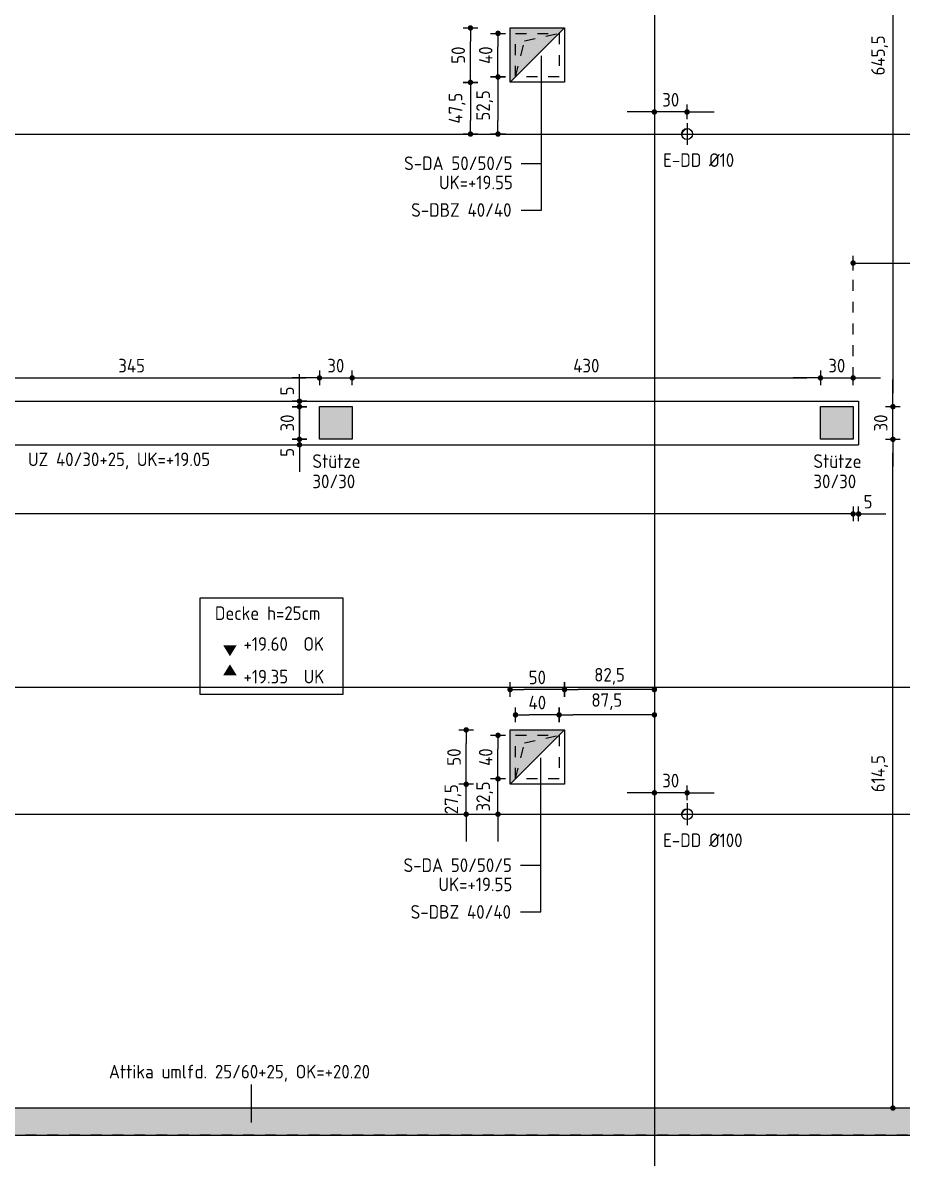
# Model space of a CAD drawing. Extents: x 22 to 185, y 12 to 71.
# Drawn here: x 42.8 to 50.87, y 42.56 to 52.99 of the extents above; entities that cross this region are included whole.
import ezdxf

# ---------------------------------------------------------------- set-up
doc = ezdxf.new("R2010")
doc.units = 0
doc.header["$LTSCALE"] = 0.5
doc.header["$MEASUREMENT"] = 0
doc.header["$PDSIZE"] = 0.15
for name, pattern in [('AUSGEZOGEN', [1000.01, 1000, 0.01]), ('DOT', [0.175, 0.05, -0.125]), ('HIDDEN2', [0.187, 0.125, -0.062]), ('PUNKT', [0.175, 0.05, -0.125])]:
    doc.linetypes.add(name, pattern=pattern)
doc.layers.get('0').update_dxf_attribs({"linetype": 'CONTINUOUS'})
doc.layers.get('Defpoints').update_dxf_attribs({"linetype": 'CONTINUOUS'})
for name, color, linetype in [('ACHSEN', 7, 'CONTINUOUS'), ('Attika DG', 7, 'CONTINUOUS'), ('BETON', 7, 'CONTINUOUS'), ('DD', 7, 'CONTINUOUS'), ('grau_dunkel', 7, 'CONTINUOUS'), ('grau_mittel', 7, 'CONTINUOUS'), ('HILFE', 7, 'CONTINUOUS'), ('koten', 7, 'CONTINUOUS'), ('MASSE', 7, 'CONTINUOUS'), ('OBJEKT', 7, 'CONTINUOUS'), ('SCHATTEN', 7, 'CONTINUOUS'), ('TEXT', 7, 'CONTINUOUS')]:
    doc.layers.add(name, color=color, linetype=linetype)
doc.layers.add('NOPLOT', color=7, linetype='CONTINUOUS', plot=False)
doc.styles.add('TXT', font='isocp.shx')
doc.dimstyles.new('DOT_I', dxfattribs={"dimscale": 0.5, "dimtxt": 0.25, "dimasz": 0.25, "dimexe": 0.1, "dimexo": 0.3, "dimgap": 0.1, "dimtad": 1, "dimdec": 3, "dimzin": 3, "dimtxsty": 'TXT', "dimblk": 'DOT', "dimblk1": 'DOT', "dimblk2": 'DOT', "dimsah": 1, "dimcen": 0.1, "dimse1": 1, "dimse2": 1, "dimazin": 0, "dimtfac": 1, "dimtdec": 4, "dimtix": 1, "dimtmove": 2, "dimatfit": 3, "dimldrblk": 'DOT', "dimfxl": 0, "dimtvp": 1, "dimtolj": 1, "dimtzin": 0, "dimarcsym": 0})

# ---------------------------------------------------------------- blocks, each defined once
blk = doc.blocks.new('DG')
at = {"color": 0, "linetype": 'ByBlock', "lineweight": -2}
for points in [[(22.075, 6.695), (22.375, 6.695), (22.375, 6.395), (22.075, 6.395)], [(26.675, 6.695), (26.975, 6.695), (26.975, 6.395), (26.675, 6.395)]]:
    blk.add_lwpolyline(points, close=True, dxfattribs=at)
blk.add_lwpolyline([(9.03, 0.25), (9.03, 0), (32.925, 0), (32.925, 0.25), (9.03, 0.25)], dxfattribs=at)
blk = doc.blocks.new('Aufkantung')
at = {"color": 0, "linetype": 'ByBlock', "lineweight": -2}
for points in [[(-0.1, 10.25), (-0.05, 10.25), (-0.05, 13.4), (35.175, 13.4), (35.175, 0), (-0.1, 0)], [(0.15, 13.15), (34.925, 13.15), (34.925, 0.25), (0.15, 0.25)]]:
    blk.add_lwpolyline(points, close=True, dxfattribs=at)
blk = doc.blocks.new('okrd_o')
at = {"layer": 'koten', "color": 7, "linetype": 'Continuous'}
blk.add_solid([(-0.125, 0.202), (0.125, 0.202), (0, 0)], dxfattribs=at)
at = {"layer": 'koten', "style": 'TXT'}
blk.add_attdef('OKRD', (0.25, 0.1), '', height=0.25, dxfattribs=at)
blk = doc.blocks.new('okrd_u')
at = {"layer": 'koten', "color": 7, "linetype": 'Continuous'}
blk.add_solid([(-0.125, -0.202), (0.125, -0.202), (0, 0)], dxfattribs=at)
at = {"layer": 'koten', "style": 'TXT'}
blk.add_attdef('OKRD', (0.25, -0.35), '', height=0.25, dxfattribs=at)
blk = doc.blocks.new('DOT')
at = {"layer": 'MASSE', "color": 7, "linetype": 'Continuous'}
for p, q in [((0, 0), (-1, 0)), ((0, 0.54), (0, -0.54))]:
    blk.add_line(p, q, dxfattribs=at)
at = {"layer": 'MASSE', "color": 7, "linetype": 'Continuous', "const_width": 0.2}
blk.add_lwpolyline([(-0.1, 0, 1), (0.1, 0, 1)], format="xyb", close=True, dxfattribs=at)
blk = doc.blocks.new('*D209')
at = {"layer": 'Defpoints', "color": 0, "linetype": 'AUSGEZOGEN', "transparency": 16777216}
for p in [(42.074, 49.727), (45.524, 49.727), (45.524, 49.727)]:
    blk.add_point(p, dxfattribs=at)
at = {"layer": 'MASSE', "color": 0, "linetype": 'AUSGEZOGEN', "lineweight": -2, "transparency": 16777216}
blk.add_line((42.199, 49.727), (45.399, 49.727), dxfattribs=at)
at = {"layer": 'MASSE', "color": 0, "linetype": 'AUSGEZOGEN', "lineweight": -2, "transparency": 16777216, "xscale": 0.125, "yscale": 0.125, "zscale": 0.125, "rotation": 180}
blk.add_blockref('DOT', (42.074, 49.727), dxfattribs=at)
at = {"layer": 'MASSE', "color": 0, "linetype": 'AUSGEZOGEN', "lineweight": -2, "transparency": 16777216, "xscale": 0.125, "yscale": 0.125, "zscale": 0.125}
blk.add_blockref('DOT', (45.524, 49.727), dxfattribs=at)
at = {"layer": 'MASSE', "color": 0, "linetype": 'AUSGEZOGEN', "transparency": 16777216, "insert": (43.799, 49.84), "char_height": 0.125, "attachment_point": 5, "style": 'TXT'}
blk.add_mtext('\\A1;345', dxfattribs=at)
blk = doc.blocks.new('*D210')
at = {"layer": 'Defpoints', "color": 0, "linetype": 'AUSGEZOGEN', "transparency": 16777216}
for p in [(45.524, 49.727), (45.824, 49.727), (45.824, 49.727)]:
    blk.add_point(p, dxfattribs=at)
at = {"layer": 'MASSE', "color": 0, "linetype": 'AUSGEZOGEN', "lineweight": -2, "transparency": 16777216}
for p, q in [((45.399, 49.727), (45.274, 49.727)), ((45.524, 49.727), (45.824, 49.727)), ((45.949, 49.727), (46.074, 49.727))]:
    blk.add_line(p, q, dxfattribs=at)
at = {"layer": 'MASSE', "color": 0, "linetype": 'AUSGEZOGEN', "lineweight": -2, "transparency": 16777216, "xscale": 0.125, "yscale": 0.125, "zscale": 0.125}
blk.add_blockref('DOT', (45.524, 49.727), dxfattribs=at)
at = {"layer": 'MASSE', "color": 0, "linetype": 'AUSGEZOGEN', "lineweight": -2, "transparency": 16777216, "xscale": 0.125, "yscale": 0.125, "zscale": 0.125, "rotation": 180}
blk.add_blockref('DOT', (45.824, 49.727), dxfattribs=at)
at = {"layer": 'MASSE', "color": 0, "linetype": 'AUSGEZOGEN', "transparency": 16777216, "insert": (45.674, 49.84), "char_height": 0.125, "attachment_point": 5, "style": 'TXT'}
blk.add_mtext('\\A1;30', dxfattribs=at)
blk = doc.blocks.new('*D211')
at = {"layer": 'Defpoints', "color": 0, "linetype": 'AUSGEZOGEN', "transparency": 16777216}
for p in [(45.824, 49.727), (50.124, 49.727), (50.124, 49.727)]:
    blk.add_point(p, dxfattribs=at)
at = {"layer": 'MASSE', "color": 0, "linetype": 'AUSGEZOGEN', "lineweight": -2, "transparency": 16777216}
blk.add_line((45.949, 49.727), (49.999, 49.727), dxfattribs=at)
at = {"layer": 'MASSE', "color": 0, "linetype": 'AUSGEZOGEN', "lineweight": -2, "transparency": 16777216, "xscale": 0.125, "yscale": 0.125, "zscale": 0.125, "rotation": 180}
blk.add_blockref('DOT', (45.824, 49.727), dxfattribs=at)
at = {"layer": 'MASSE', "color": 0, "linetype": 'AUSGEZOGEN', "lineweight": -2, "transparency": 16777216, "xscale": 0.125, "yscale": 0.125, "zscale": 0.125}
blk.add_blockref('DOT', (50.124, 49.727), dxfattribs=at)
at = {"layer": 'MASSE', "color": 0, "linetype": 'AUSGEZOGEN', "transparency": 16777216, "insert": (47.974, 49.84), "char_height": 0.125, "attachment_point": 5, "style": 'TXT'}
blk.add_mtext('\\A1;430', dxfattribs=at)
blk = doc.blocks.new('*D212')
at = {"layer": 'Defpoints', "color": 0, "linetype": 'AUSGEZOGEN', "transparency": 16777216}
for p in [(50.124, 49.727), (50.424, 49.727), (50.424, 49.727)]:
    blk.add_point(p, dxfattribs=at)
at = {"layer": 'MASSE', "color": 0, "linetype": 'AUSGEZOGEN', "lineweight": -2, "transparency": 16777216}
for p, q in [((49.999, 49.727), (49.874, 49.727)), ((50.124, 49.727), (50.424, 49.727)), ((50.549, 49.727), (50.674, 49.727))]:
    blk.add_line(p, q, dxfattribs=at)
at = {"layer": 'MASSE', "color": 0, "linetype": 'AUSGEZOGEN', "lineweight": -2, "transparency": 16777216, "xscale": 0.125, "yscale": 0.125, "zscale": 0.125}
blk.add_blockref('DOT', (50.124, 49.727), dxfattribs=at)
at = {"layer": 'MASSE', "color": 0, "linetype": 'AUSGEZOGEN', "lineweight": -2, "transparency": 16777216, "xscale": 0.125, "yscale": 0.125, "zscale": 0.125, "rotation": 180}
blk.add_blockref('DOT', (50.424, 49.727), dxfattribs=at)
at = {"layer": 'MASSE', "color": 0, "linetype": 'AUSGEZOGEN', "transparency": 16777216, "insert": (50.274, 49.84), "char_height": 0.125, "attachment_point": 5, "style": 'TXT'}
blk.add_mtext('\\A1;30', dxfattribs=at)
blk = doc.blocks.new('*D213')
at = {"layer": 'Defpoints', "color": 0, "linetype": 'AUSGEZOGEN', "transparency": 16777216}
for p in [(50.424, 50.783), (58.474, 50.783), (58.474, 50.783)]:
    blk.add_point(p, dxfattribs=at)
at = {"layer": 'MASSE', "color": 0, "linetype": 'AUSGEZOGEN', "lineweight": -2, "transparency": 16777216}
blk.add_line((50.549, 50.783), (58.349, 50.783), dxfattribs=at)
at = {"layer": 'MASSE', "color": 0, "linetype": 'AUSGEZOGEN', "lineweight": -2, "transparency": 16777216, "xscale": 0.125, "yscale": 0.125, "zscale": 0.125, "rotation": 180}
blk.add_blockref('DOT', (50.424, 50.783), dxfattribs=at)
at = {"layer": 'MASSE', "color": 0, "linetype": 'AUSGEZOGEN', "lineweight": -2, "transparency": 16777216, "xscale": 0.125, "yscale": 0.125, "zscale": 0.125}
blk.add_blockref('DOT', (58.474, 50.783), dxfattribs=at)
at = {"layer": 'MASSE', "color": 0, "linetype": 'AUSGEZOGEN', "transparency": 16777216, "insert": (54.048, 50.895), "char_height": 0.125, "attachment_point": 5, "style": 'TXT'}
blk.add_mtext('\\A1;805', dxfattribs=at)
blk = doc.blocks.new('*D218')
at = {"layer": 'Defpoints', "color": 0, "linetype": 'AUSGEZOGEN', "transparency": 16777216}
for p in [(45.34, 49.463), (45.34, 49.463), (45.34, 49.163)]:
    blk.add_point(p, dxfattribs=at)
at = {"layer": 'MASSE', "color": 0, "linetype": 'AUSGEZOGEN', "lineweight": -2, "transparency": 16777216}
for p, q in [((45.34, 49.588), (45.34, 49.713)), ((45.34, 49.163), (45.34, 49.463)), ((45.34, 49.038), (45.34, 48.913))]:
    blk.add_line(p, q, dxfattribs=at)
at = {"layer": 'MASSE', "color": 0, "linetype": 'AUSGEZOGEN', "lineweight": -2, "transparency": 16777216, "xscale": 0.125, "yscale": 0.125, "zscale": 0.125}
for p, rotation in [((45.34, 49.463), 270), ((45.34, 49.163), 90)]:
    blk.add_blockref('DOT', p, dxfattribs=dict(at, rotation=rotation))
at = {"layer": 'MASSE', "color": 0, "linetype": 'AUSGEZOGEN', "transparency": 16777216, "insert": (45.228, 49.313), "char_height": 0.125, "attachment_point": 5, "rotation": 90, "style": 'TXT'}
blk.add_mtext('\\A1;30', dxfattribs=at)
blk = doc.blocks.new('*D219')
at = {"layer": 'Defpoints', "color": 0, "linetype": 'AUSGEZOGEN', "transparency": 16777216}
for p in [(50.789, 49.463), (50.789, 49.463), (50.789, 49.163)]:
    blk.add_point(p, dxfattribs=at)
at = {"layer": 'MASSE', "color": 0, "linetype": 'AUSGEZOGEN', "lineweight": -2, "transparency": 16777216}
for p, q in [((50.789, 49.588), (50.789, 49.713)), ((50.789, 49.163), (50.789, 49.463)), ((50.789, 49.038), (50.789, 48.913))]:
    blk.add_line(p, q, dxfattribs=at)
at = {"layer": 'MASSE', "color": 0, "linetype": 'AUSGEZOGEN', "lineweight": -2, "transparency": 16777216, "xscale": 0.125, "yscale": 0.125, "zscale": 0.125}
for p, rotation in [((50.789, 49.463), 270), ((50.789, 49.163), 90)]:
    blk.add_blockref('DOT', p, dxfattribs=dict(at, rotation=rotation))
at = {"layer": 'MASSE', "color": 0, "linetype": 'AUSGEZOGEN', "transparency": 16777216, "insert": (50.677, 49.313), "char_height": 0.125, "attachment_point": 5, "rotation": 90, "style": 'TXT'}
blk.add_mtext('\\A1;30', dxfattribs=at)
blk = doc.blocks.new('*D220')
at = {"layer": 'Defpoints', "color": 0, "linetype": 'AUSGEZOGEN', "transparency": 16777216}
for p in [(50.789, 55.918), (50.789, 49.463), (50.789, 49.463)]:
    blk.add_point(p, dxfattribs=at)
at = {"layer": 'MASSE', "color": 0, "linetype": 'AUSGEZOGEN', "lineweight": -2, "transparency": 16777216}
blk.add_line((50.789, 55.793), (50.789, 49.588), dxfattribs=at)
at = {"layer": 'MASSE', "color": 0, "linetype": 'AUSGEZOGEN', "lineweight": -2, "transparency": 16777216, "xscale": 0.125, "yscale": 0.125, "zscale": 0.125}
for p, rotation in [((50.789, 55.918), 90), ((50.789, 49.463), 270)]:
    blk.add_blockref('DOT', p, dxfattribs=dict(at, rotation=rotation))
at = {"layer": 'MASSE', "color": 0, "linetype": 'AUSGEZOGEN', "transparency": 16777216, "insert": (50.667, 52.691), "char_height": 0.125, "attachment_point": 5, "rotation": 90, "style": 'TXT'}
blk.add_mtext('\\A1;645,5', dxfattribs=at)
blk = doc.blocks.new('*D221')
at = {"layer": 'Defpoints', "color": 0, "linetype": 'AUSGEZOGEN', "transparency": 16777216}
for p in [(50.789, 49.163), (50.789, 49.163), (50.789, 43.018)]:
    blk.add_point(p, dxfattribs=at)
at = {"layer": 'MASSE', "color": 0, "linetype": 'AUSGEZOGEN', "lineweight": -2, "transparency": 16777216}
blk.add_line((50.789, 43.143), (50.789, 49.038), dxfattribs=at)
at = {"layer": 'MASSE', "color": 0, "linetype": 'AUSGEZOGEN', "lineweight": -2, "transparency": 16777216, "xscale": 0.125, "yscale": 0.125, "zscale": 0.125}
for p, rotation in [((50.789, 49.163), 90), ((50.789, 43.018), 270)]:
    blk.add_blockref('DOT', p, dxfattribs=dict(at, rotation=rotation))
at = {"layer": 'MASSE', "color": 0, "linetype": 'AUSGEZOGEN', "transparency": 16777216, "insert": (50.667, 46.091), "char_height": 0.125, "attachment_point": 5, "rotation": 90, "style": 'TXT'}
blk.add_mtext('\\A1;614,5', dxfattribs=at)
blk = doc.blocks.new('*D251')
at = {"layer": 'Defpoints', "color": 0, "linetype": 'AUSGEZOGEN', "transparency": 16777216}
for p in [(45.34, 49.513), (45.34, 49.463), (45.34, 49.463)]:
    blk.add_point(p, dxfattribs=at)
at = {"layer": 'MASSE', "color": 0, "linetype": 'AUSGEZOGEN', "lineweight": -2, "transparency": 16777216}
for p, q in [((45.34, 49.638), (45.34, 49.763)), ((45.34, 49.513), (45.34, 49.463)), ((45.34, 49.338), (45.34, 49.213))]:
    blk.add_line(p, q, dxfattribs=at)
at = {"layer": 'MASSE', "color": 0, "linetype": 'AUSGEZOGEN', "lineweight": -2, "transparency": 16777216, "xscale": 0.125, "yscale": 0.125, "zscale": 0.125}
for p, rotation in [((45.34, 49.513), 270), ((45.34, 49.463), 90)]:
    blk.add_blockref('DOT', p, dxfattribs=dict(at, rotation=rotation))
at = {"layer": 'MASSE', "color": 0, "linetype": 'AUSGEZOGEN', "transparency": 16777216, "insert": (45.228, 49.607), "char_height": 0.125, "attachment_point": 5, "rotation": 90, "style": 'TXT'}
blk.add_mtext('\\A1;5', dxfattribs=at)
blk = doc.blocks.new('*D252')
at = {"layer": 'Defpoints', "color": 0, "linetype": 'AUSGEZOGEN', "transparency": 16777216}
for p in [(45.34, 49.163), (45.34, 49.163), (45.34, 49.113)]:
    blk.add_point(p, dxfattribs=at)
at = {"layer": 'MASSE', "color": 0, "linetype": 'AUSGEZOGEN', "lineweight": -2, "transparency": 16777216}
for p, q in [((45.34, 49.288), (45.34, 49.413)), ((45.34, 49.113), (45.34, 49.163)), ((45.34, 48.988), (45.34, 48.863))]:
    blk.add_line(p, q, dxfattribs=at)
at = {"layer": 'MASSE', "color": 0, "linetype": 'AUSGEZOGEN', "lineweight": -2, "transparency": 16777216, "xscale": 0.125, "yscale": 0.125, "zscale": 0.125}
for p, rotation in [((45.34, 49.163), 270), ((45.34, 49.113), 90)]:
    blk.add_blockref('DOT', p, dxfattribs=dict(at, rotation=rotation))
at = {"layer": 'MASSE', "color": 0, "linetype": 'AUSGEZOGEN', "transparency": 16777216, "insert": (45.228, 49.043), "char_height": 0.125, "attachment_point": 5, "rotation": 90, "style": 'TXT'}
blk.add_mtext('\\A1;5', dxfattribs=at)
blk = doc.blocks.new('*D178')
at = {"layer": 'Defpoints', "color": 0, "linetype": 'AUSGEZOGEN', "transparency": 16777216}
for p in [(48.599, 52.171), (48.599, 52.171), (48.899, 52.171)]:
    blk.add_point(p, dxfattribs=at)
at = {"layer": 'MASSE', "color": 0, "linetype": 'AUSGEZOGEN', "lineweight": -2, "transparency": 16777216}
for p, q in [((48.474, 52.171), (48.349, 52.171)), ((48.899, 52.171), (48.599, 52.171)), ((49.024, 52.171), (49.149, 52.171))]:
    blk.add_line(p, q, dxfattribs=at)
at = {"layer": 'MASSE', "color": 0, "linetype": 'AUSGEZOGEN', "lineweight": -2, "transparency": 16777216, "xscale": 0.125, "yscale": 0.125, "zscale": 0.125}
blk.add_blockref('DOT', (48.599, 52.171), dxfattribs=at)
at = {"layer": 'MASSE', "color": 0, "linetype": 'AUSGEZOGEN', "lineweight": -2, "transparency": 16777216, "xscale": 0.125, "yscale": 0.125, "zscale": 0.125, "rotation": 180}
blk.add_blockref('DOT', (48.899, 52.171), dxfattribs=at)
at = {"layer": 'MASSE', "color": 0, "linetype": 'AUSGEZOGEN', "transparency": 16777216, "insert": (48.749, 52.283), "char_height": 0.125, "attachment_point": 5, "style": 'TXT'}
blk.add_mtext('\\A1;30', dxfattribs=at)
blk = doc.blocks.new('*D186')
at = {"layer": 'Defpoints', "color": 0, "linetype": 'AUSGEZOGEN', "transparency": 16777216}
for p in [(48.599, 45.915), (48.599, 45.915), (48.899, 45.915)]:
    blk.add_point(p, dxfattribs=at)
at = {"layer": 'MASSE', "color": 0, "linetype": 'AUSGEZOGEN', "lineweight": -2, "transparency": 16777216}
for p, q in [((48.474, 45.915), (48.349, 45.915)), ((48.899, 45.915), (48.599, 45.915)), ((49.024, 45.915), (49.149, 45.915))]:
    blk.add_line(p, q, dxfattribs=at)
at = {"layer": 'MASSE', "color": 0, "linetype": 'AUSGEZOGEN', "lineweight": -2, "transparency": 16777216, "xscale": 0.125, "yscale": 0.125, "zscale": 0.125}
blk.add_blockref('DOT', (48.599, 45.915), dxfattribs=at)
at = {"layer": 'MASSE', "color": 0, "linetype": 'AUSGEZOGEN', "lineweight": -2, "transparency": 16777216, "xscale": 0.125, "yscale": 0.125, "zscale": 0.125, "rotation": 180}
blk.add_blockref('DOT', (48.899, 45.915), dxfattribs=at)
at = {"layer": 'MASSE', "color": 0, "linetype": 'AUSGEZOGEN', "transparency": 16777216, "insert": (48.749, 46.027), "char_height": 0.125, "attachment_point": 5, "style": 'TXT'}
blk.add_mtext('\\A1;30', dxfattribs=at)
blk = doc.blocks.new('*D72')
at = {"layer": 'Defpoints', "color": 0, "linetype": 'AUSGEZOGEN', "transparency": 16777216}
for p in [(46.91, 52.943), (46.91, 52.943), (46.91, 52.443)]:
    blk.add_point(p, dxfattribs=at)
at = {"layer": 'MASSE', "color": 0, "linetype": 'AUSGEZOGEN', "lineweight": -2, "transparency": 16777216}
blk.add_line((46.91, 52.568), (46.91, 52.818), dxfattribs=at)
at = {"layer": 'MASSE', "color": 0, "linetype": 'AUSGEZOGEN', "lineweight": -2, "transparency": 16777216, "xscale": 0.125, "yscale": 0.125, "zscale": 0.125}
for p, rotation in [((46.91, 52.943), 90), ((46.91, 52.443), 270)]:
    blk.add_blockref('DOT', p, dxfattribs=dict(at, rotation=rotation))
at = {"layer": 'MASSE', "color": 0, "linetype": 'AUSGEZOGEN', "transparency": 16777216, "insert": (46.798, 52.693), "char_height": 0.125, "attachment_point": 5, "rotation": 90, "style": 'TXT'}
blk.add_mtext('\\A1;50', dxfattribs=at)
blk = doc.blocks.new('*D73')
at = {"layer": 'Defpoints', "color": 0, "linetype": 'AUSGEZOGEN', "transparency": 16777216}
for p in [(46.91, 52.443), (46.91, 51.968), (46.91, 51.968)]:
    blk.add_point(p, dxfattribs=at)
at = {"layer": 'MASSE', "color": 0, "linetype": 'AUSGEZOGEN', "lineweight": -2, "transparency": 16777216}
blk.add_line((46.91, 52.318), (46.91, 52.093), dxfattribs=at)
at = {"layer": 'MASSE', "color": 0, "linetype": 'AUSGEZOGEN', "lineweight": -2, "transparency": 16777216, "xscale": 0.125, "yscale": 0.125, "zscale": 0.125}
for p, rotation in [((46.91, 52.443), 90), ((46.91, 51.968), 270)]:
    blk.add_blockref('DOT', p, dxfattribs=dict(at, rotation=rotation))
at = {"layer": 'MASSE', "color": 0, "linetype": 'AUSGEZOGEN', "transparency": 16777216, "insert": (46.788, 52.206), "char_height": 0.125, "attachment_point": 5, "rotation": 90, "style": 'TXT'}
blk.add_mtext('\\A1;47,5', dxfattribs=at)
blk = doc.blocks.new('*D74')
at = {"layer": 'Defpoints', "color": 0, "linetype": 'AUSGEZOGEN', "transparency": 16777216}
for p in [(47.163, 52.493), (47.163, 51.968), (47.163, 51.968)]:
    blk.add_point(p, dxfattribs=at)
at = {"layer": 'MASSE', "color": 0, "linetype": 'AUSGEZOGEN', "lineweight": -2, "transparency": 16777216}
blk.add_line((47.163, 52.368), (47.163, 52.093), dxfattribs=at)
at = {"layer": 'MASSE', "color": 0, "linetype": 'AUSGEZOGEN', "lineweight": -2, "transparency": 16777216, "xscale": 0.125, "yscale": 0.125, "zscale": 0.125}
for p, rotation in [((47.163, 52.493), 90), ((47.163, 51.968), 270)]:
    blk.add_blockref('DOT', p, dxfattribs=dict(at, rotation=rotation))
at = {"layer": 'MASSE', "color": 0, "linetype": 'AUSGEZOGEN', "transparency": 16777216, "insert": (47.041, 52.231), "char_height": 0.125, "attachment_point": 5, "rotation": 90, "style": 'TXT'}
blk.add_mtext('\\A1;52,5', dxfattribs=at)
blk = doc.blocks.new('*D75')
at = {"layer": 'Defpoints', "color": 0, "linetype": 'AUSGEZOGEN', "transparency": 16777216}
for p in [(47.163, 52.893), (47.163, 52.893), (47.163, 52.493)]:
    blk.add_point(p, dxfattribs=at)
at = {"layer": 'MASSE', "color": 0, "linetype": 'AUSGEZOGEN', "lineweight": -2, "transparency": 16777216}
blk.add_line((47.163, 52.618), (47.163, 52.768), dxfattribs=at)
at = {"layer": 'MASSE', "color": 0, "linetype": 'AUSGEZOGEN', "lineweight": -2, "transparency": 16777216, "xscale": 0.125, "yscale": 0.125, "zscale": 0.125}
for p, rotation in [((47.163, 52.893), 90), ((47.163, 52.493), 270)]:
    blk.add_blockref('DOT', p, dxfattribs=dict(at, rotation=rotation))
at = {"layer": 'MASSE', "color": 0, "linetype": 'AUSGEZOGEN', "transparency": 16777216, "insert": (47.05, 52.693), "char_height": 0.125, "attachment_point": 5, "rotation": 90, "style": 'TXT'}
blk.add_mtext('\\A1;40', dxfattribs=at)
blk = doc.blocks.new('*D84')
at = {"layer": 'Defpoints', "color": 0, "linetype": 'AUSGEZOGEN', "transparency": 16777216}
for p in [(47.324, 46.631), (47.324, 46.631), (47.724, 46.631)]:
    blk.add_point(p, dxfattribs=at)
at = {"layer": 'MASSE', "color": 0, "linetype": 'AUSGEZOGEN', "lineweight": -2, "transparency": 16777216}
blk.add_line((47.599, 46.631), (47.449, 46.631), dxfattribs=at)
at = {"layer": 'MASSE', "color": 0, "linetype": 'AUSGEZOGEN', "lineweight": -2, "transparency": 16777216, "xscale": 0.125, "yscale": 0.125, "zscale": 0.125, "rotation": 180}
blk.add_blockref('DOT', (47.324, 46.631), dxfattribs=at)
at = {"layer": 'MASSE', "color": 0, "linetype": 'AUSGEZOGEN', "lineweight": -2, "transparency": 16777216, "xscale": 0.125, "yscale": 0.125, "zscale": 0.125}
blk.add_blockref('DOT', (47.724, 46.631), dxfattribs=at)
at = {"layer": 'MASSE', "color": 0, "linetype": 'AUSGEZOGEN', "transparency": 16777216, "insert": (47.524, 46.744), "char_height": 0.125, "attachment_point": 5, "style": 'TXT'}
blk.add_mtext('\\A1;40', dxfattribs=at)
blk = doc.blocks.new('*D85')
at = {"layer": 'Defpoints', "color": 0, "linetype": 'AUSGEZOGEN', "transparency": 16777216}
for p in [(47.274, 46.863), (47.274, 46.863), (47.774, 46.863)]:
    blk.add_point(p, dxfattribs=at)
at = {"layer": 'MASSE', "color": 0, "linetype": 'AUSGEZOGEN', "lineweight": -2, "transparency": 16777216}
blk.add_line((47.649, 46.863), (47.399, 46.863), dxfattribs=at)
at = {"layer": 'MASSE', "color": 0, "linetype": 'AUSGEZOGEN', "lineweight": -2, "transparency": 16777216, "xscale": 0.125, "yscale": 0.125, "zscale": 0.125, "rotation": 180}
blk.add_blockref('DOT', (47.274, 46.863), dxfattribs=at)
at = {"layer": 'MASSE', "color": 0, "linetype": 'AUSGEZOGEN', "lineweight": -2, "transparency": 16777216, "xscale": 0.125, "yscale": 0.125, "zscale": 0.125}
blk.add_blockref('DOT', (47.774, 46.863), dxfattribs=at)
at = {"layer": 'MASSE', "color": 0, "linetype": 'AUSGEZOGEN', "transparency": 16777216, "insert": (47.524, 46.975), "char_height": 0.125, "attachment_point": 5, "style": 'TXT'}
blk.add_mtext('\\A1;50', dxfattribs=at)
blk = doc.blocks.new('*D86')
at = {"layer": 'Defpoints', "color": 0, "linetype": 'AUSGEZOGEN', "transparency": 16777216}
for p in [(46.871, 46.493), (46.871, 46.493), (46.871, 45.993)]:
    blk.add_point(p, dxfattribs=at)
at = {"layer": 'MASSE', "color": 0, "linetype": 'AUSGEZOGEN', "lineweight": -2, "transparency": 16777216}
blk.add_line((46.871, 46.118), (46.871, 46.368), dxfattribs=at)
at = {"layer": 'MASSE', "color": 0, "linetype": 'AUSGEZOGEN', "lineweight": -2, "transparency": 16777216, "xscale": 0.125, "yscale": 0.125, "zscale": 0.125}
for p, rotation in [((46.871, 46.493), 90), ((46.871, 45.993), 270)]:
    blk.add_blockref('DOT', p, dxfattribs=dict(at, rotation=rotation))
at = {"layer": 'MASSE', "color": 0, "linetype": 'AUSGEZOGEN', "transparency": 16777216, "insert": (46.759, 46.243), "char_height": 0.125, "attachment_point": 5, "rotation": 90, "style": 'TXT'}
blk.add_mtext('\\A1;50', dxfattribs=at)
blk = doc.blocks.new('*D87')
at = {"layer": 'Defpoints', "color": 0, "linetype": 'AUSGEZOGEN', "transparency": 16777216}
for p in [(47.163, 46.443), (47.163, 46.443), (47.163, 46.043)]:
    blk.add_point(p, dxfattribs=at)
at = {"layer": 'MASSE', "color": 0, "linetype": 'AUSGEZOGEN', "lineweight": -2, "transparency": 16777216}
blk.add_line((47.163, 46.168), (47.163, 46.318), dxfattribs=at)
at = {"layer": 'MASSE', "color": 0, "linetype": 'AUSGEZOGEN', "lineweight": -2, "transparency": 16777216, "xscale": 0.125, "yscale": 0.125, "zscale": 0.125}
for p, rotation in [((47.163, 46.443), 90), ((47.163, 46.043), 270)]:
    blk.add_blockref('DOT', p, dxfattribs=dict(at, rotation=rotation))
at = {"layer": 'MASSE', "color": 0, "linetype": 'AUSGEZOGEN', "transparency": 16777216, "insert": (47.05, 46.243), "char_height": 0.125, "attachment_point": 5, "rotation": 90, "style": 'TXT'}
blk.add_mtext('\\A1;40', dxfattribs=at)
blk = doc.blocks.new('*D88')
at = {"layer": 'Defpoints', "color": 0, "linetype": 'AUSGEZOGEN', "transparency": 16777216}
for p in [(47.163, 46.043), (47.163, 46.043), (47.163, 45.718)]:
    blk.add_point(p, dxfattribs=at)
at = {"layer": 'MASSE', "color": 0, "linetype": 'AUSGEZOGEN', "lineweight": -2, "transparency": 16777216}
for p, q in [((47.163, 46.168), (47.163, 46.293)), ((47.163, 45.718), (47.163, 46.043)), ((47.163, 45.593), (47.163, 45.468))]:
    blk.add_line(p, q, dxfattribs=at)
at = {"layer": 'MASSE', "color": 0, "linetype": 'AUSGEZOGEN', "lineweight": -2, "transparency": 16777216, "xscale": 0.125, "yscale": 0.125, "zscale": 0.125}
for p, rotation in [((47.163, 46.043), 270), ((47.163, 45.718), 90)]:
    blk.add_blockref('DOT', p, dxfattribs=dict(at, rotation=rotation))
at = {"layer": 'MASSE', "color": 0, "linetype": 'AUSGEZOGEN', "transparency": 16777216, "insert": (47.041, 45.881), "char_height": 0.125, "attachment_point": 5, "rotation": 90, "style": 'TXT'}
blk.add_mtext('\\A1;32,5', dxfattribs=at)
blk = doc.blocks.new('*D89')
at = {"layer": 'Defpoints', "color": 0, "linetype": 'AUSGEZOGEN', "transparency": 16777216}
for p in [(46.871, 45.993), (46.871, 45.993), (46.871, 45.718)]:
    blk.add_point(p, dxfattribs=at)
at = {"layer": 'MASSE', "color": 0, "linetype": 'AUSGEZOGEN', "lineweight": -2, "transparency": 16777216}
for p, q in [((46.871, 46.118), (46.871, 46.243)), ((46.871, 45.718), (46.871, 45.993)), ((46.871, 45.593), (46.871, 45.468))]:
    blk.add_line(p, q, dxfattribs=at)
at = {"layer": 'MASSE', "color": 0, "linetype": 'AUSGEZOGEN', "lineweight": -2, "transparency": 16777216, "xscale": 0.125, "yscale": 0.125, "zscale": 0.125}
for p, rotation in [((46.871, 45.993), 270), ((46.871, 45.718), 90)]:
    blk.add_blockref('DOT', p, dxfattribs=dict(at, rotation=rotation))
at = {"layer": 'MASSE', "color": 0, "linetype": 'AUSGEZOGEN', "transparency": 16777216, "insert": (46.749, 45.856), "char_height": 0.125, "attachment_point": 5, "rotation": 90, "style": 'TXT'}
blk.add_mtext('\\A1;27,5', dxfattribs=at)
blk = doc.blocks.new('*D66')
at = {"layer": 'Defpoints', "color": 0, "linetype": 'AUSGEZOGEN', "transparency": 16777216}
for p in [(33.534, 48.477), (50.424, 48.477), (50.424, 48.477)]:
    blk.add_point(p, dxfattribs=at)
at = {"layer": 'MASSE', "color": 0, "linetype": 'AUSGEZOGEN', "lineweight": -2, "transparency": 16777216}
for p, q in [((33.659, 48.477), (41.781, 48.477)), ((50.299, 48.477), (42.178, 48.477))]:
    blk.add_line(p, q, dxfattribs=at)
at = {"layer": 'MASSE', "color": 0, "linetype": 'AUSGEZOGEN', "lineweight": -2, "transparency": 16777216, "xscale": 0.125, "yscale": 0.125, "zscale": 0.125, "rotation": 180}
blk.add_blockref('DOT', (33.534, 48.477), dxfattribs=at)
at = {"layer": 'MASSE', "color": 0, "linetype": 'AUSGEZOGEN', "lineweight": -2, "transparency": 16777216, "xscale": 0.125, "yscale": 0.125, "zscale": 0.125}
blk.add_blockref('DOT', (50.424, 48.477), dxfattribs=at)
at = {"layer": 'MASSE', "color": 0, "linetype": 'AUSGEZOGEN', "transparency": 16777216, "insert": (41.979, 48.477), "char_height": 0.125, "attachment_point": 5, "style": 'TXT'}
blk.add_mtext('\\A1;1689', dxfattribs=at)
blk = doc.blocks.new('*D67')
at = {"layer": 'Defpoints', "color": 0, "linetype": 'AUSGEZOGEN', "transparency": 16777216}
for p in [(50.424, 48.477), (50.474, 48.477), (50.474, 48.477)]:
    blk.add_point(p, dxfattribs=at)
at = {"layer": 'MASSE', "color": 0, "linetype": 'AUSGEZOGEN', "lineweight": -2, "transparency": 16777216}
for p, q in [((50.299, 48.477), (50.174, 48.477)), ((50.424, 48.477), (50.474, 48.477)), ((50.599, 48.477), (50.724, 48.477))]:
    blk.add_line(p, q, dxfattribs=at)
at = {"layer": 'MASSE', "color": 0, "linetype": 'AUSGEZOGEN', "lineweight": -2, "transparency": 16777216, "xscale": 0.125, "yscale": 0.125, "zscale": 0.125}
blk.add_blockref('DOT', (50.424, 48.477), dxfattribs=at)
at = {"layer": 'MASSE', "color": 0, "linetype": 'AUSGEZOGEN', "lineweight": -2, "transparency": 16777216, "xscale": 0.125, "yscale": 0.125, "zscale": 0.125, "rotation": 180}
blk.add_blockref('DOT', (50.474, 48.477), dxfattribs=at)
at = {"layer": 'MASSE', "color": 0, "linetype": 'AUSGEZOGEN', "transparency": 16777216, "insert": (50.561, 48.59), "char_height": 0.125, "attachment_point": 5, "style": 'TXT'}
blk.add_mtext('\\A1;5', dxfattribs=at)
blk = doc.blocks.new('*D59')
at = {"layer": 'Defpoints', "color": 0, "linetype": 'AUSGEZOGEN', "transparency": 16777216}
for p in [(47.774, 46.863), (47.774, 46.863), (48.599, 46.863)]:
    blk.add_point(p, dxfattribs=at)
at = {"layer": 'MASSE', "color": 0, "linetype": 'AUSGEZOGEN', "lineweight": -2, "transparency": 16777216}
blk.add_line((48.474, 46.863), (47.899, 46.863), dxfattribs=at)
at = {"layer": 'MASSE', "color": 0, "linetype": 'AUSGEZOGEN', "lineweight": -2, "transparency": 16777216, "xscale": 0.125, "yscale": 0.125, "zscale": 0.125, "rotation": 180}
blk.add_blockref('DOT', (47.774, 46.863), dxfattribs=at)
at = {"layer": 'MASSE', "color": 0, "linetype": 'AUSGEZOGEN', "lineweight": -2, "transparency": 16777216, "xscale": 0.125, "yscale": 0.125, "zscale": 0.125}
blk.add_blockref('DOT', (48.599, 46.863), dxfattribs=at)
at = {"layer": 'MASSE', "color": 0, "linetype": 'AUSGEZOGEN', "transparency": 16777216, "insert": (48.187, 46.985), "char_height": 0.125, "attachment_point": 5, "style": 'TXT'}
blk.add_mtext('\\A1;82,5', dxfattribs=at)
blk = doc.blocks.new('*D60')
at = {"layer": 'Defpoints', "color": 0, "linetype": 'AUSGEZOGEN', "transparency": 16777216}
for p in [(47.724, 46.631), (47.724, 46.631), (48.599, 46.631)]:
    blk.add_point(p, dxfattribs=at)
at = {"layer": 'MASSE', "color": 0, "linetype": 'AUSGEZOGEN', "lineweight": -2, "transparency": 16777216}
blk.add_line((48.474, 46.631), (47.849, 46.631), dxfattribs=at)
at = {"layer": 'MASSE', "color": 0, "linetype": 'AUSGEZOGEN', "lineweight": -2, "transparency": 16777216, "xscale": 0.125, "yscale": 0.125, "zscale": 0.125, "rotation": 180}
blk.add_blockref('DOT', (47.724, 46.631), dxfattribs=at)
at = {"layer": 'MASSE', "color": 0, "linetype": 'AUSGEZOGEN', "lineweight": -2, "transparency": 16777216, "xscale": 0.125, "yscale": 0.125, "zscale": 0.125}
blk.add_blockref('DOT', (48.599, 46.631), dxfattribs=at)
at = {"layer": 'MASSE', "color": 0, "linetype": 'AUSGEZOGEN', "transparency": 16777216, "insert": (48.162, 46.753), "char_height": 0.125, "attachment_point": 5, "style": 'TXT'}
blk.add_mtext('\\A1;87,5', dxfattribs=at)

msp = doc.modelspace()

# ---------------------------------------------------------------- hatches: boundary and pattern name
at = {"layer": 'Attika DG', "linetype": 'AUSGEZOGEN'}
h = msp.add_hatch(dxfattribs=at)
h.set_pattern_fill('DOTS', color=102, scale=0.8, double=1)
h.set_pattern_definition([(0, (-55.08557, 30.19388), (0.025, 0.05), [0, -0.05])])
h.paths.add_polyline_path([(58.7244, 56.1685), (23.4994, 56.1685), (23.4994, 53.0185), (23.4494, 53.0185), (23.4494, 42.7685), (58.7244, 42.7685)])
h.paths.add_polyline_path([(23.6994, 55.9185), (58.4744, 55.9185), (58.4744, 43.0185), (23.6994, 43.0185)], flags=16)
at = {"layer": 'grau_dunkel'}
for points in [[(47.7744, 52.9435), (47.2744, 52.9435), (47.2744, 52.4435)], [(47.7744, 46.4935), (47.2744, 46.4935), (47.2744, 45.9935)]]:
    msp.add_hatch(color=21, dxfattribs=at).paths.add_polyline_path(points)
at = {"layer": 'grau_mittel'}
h = msp.add_hatch(color=61, dxfattribs=at)
h.paths.add_polyline_path([(32.4794, 43.0185), (32.4794, 42.7685), (56.3744, 42.7685), (56.3744, 43.0185)])
h.paths.add_polyline_path([(53.2744, 45.8435), (53.2744, 47.8185), (55.9744, 47.8185), (55.9744, 47.3535), (56.2244, 47.3535), (56.2244, 48.0685), (53.0244, 48.0685), (53.0244, 45.5935), (56.2244, 45.5935), (56.2244, 46.3035), (55.9744, 46.3035), (55.9744, 45.8435)])
h.paths.add_polyline_path([(50.1244, 49.4635), (50.1244, 49.1635), (50.4244, 49.1635), (50.4244, 49.4635)])
h.paths.add_polyline_path([(45.8244, 49.4635), (45.5244, 49.4635), (45.5244, 49.1635), (45.8244, 49.1635)])
h.paths.add_polyline_path([(42.0744, 49.4635), (41.7744, 49.4635), (41.7744, 49.1635), (42.0744, 49.1635)])
h.paths.add_polyline_path([(33.8344, 49.1635), (33.8344, 49.4635), (33.5344, 49.4635), (33.5344, 49.1635)])
h.paths.add_polyline_path([(58.4744, 56.1685), (58.4744, 43.0185), (58.3244, 43.0185), (58.3244, 42.7685), (58.7244, 42.7685), (58.7244, 56.1685)])
h.paths.add_polyline_path([(31.0494, 56.1685), (31.0494, 55.9185), (54.8994, 55.9185), (54.8994, 56.1685)])
h.paths.add_polyline_path([(23.7344, 55.9185), (23.7344, 56.1685), (23.5744, 56.1685), (23.5744, 53.0185), (23.5244, 53.0185), (23.5244, 42.7685), (29.7194, 42.7685), (29.7194, 43.0185), (23.7344, 43.0185)])
h.paths.add_polyline_path([(27.2244, 56.1685), (27.2244, 50.5935), (27.4744, 50.5935), (27.4744, 56.1685)], flags=17)

# ---------------------------------------------------------------- linework, layer by layer
at = {"layer": 'ACHSEN', "color": 140, "linetype": 'AUSGEZOGEN'}
for p, q in [((48.5994, 62.4935), (48.5994, 36.7935)), ((21.7994, 51.9685), (64.8994, 51.9685)), ((48.8994, 52.0685), (48.8994, 51.8685)), ((48.8994, 45.8185), (48.8994, 45.6185)), ((21.7994, 45.7185), (64.8994, 45.7185))]:
    msp.add_line(p, q, dxfattribs=at)
at = {"layer": 'DD', "color": 7, "linetype": 'AUSGEZOGEN'}
for p, q in [((47.2744, 52.4435), (47.7744, 52.9435)), ((47.2744, 45.9935), (47.7744, 46.4935))]:
    msp.add_line(p, q, dxfattribs=at)
at = {"layer": 'DD', "color": 7, "linetype": 'HIDDEN2'}
for p, q in [((47.3244, 52.4935), (47.406, 52.8232)), ((47.406, 52.8232), (47.7244, 52.8935)), ((47.406, 46.3732), (47.7244, 46.4435)), ((47.3244, 46.0435), (47.406, 46.3732))]:
    msp.add_line(p, q, dxfattribs=at)
at = {"layer": 'DD', "color": 7, "linetype": 'AUSGEZOGEN'}
for points in [[(47.2744, 52.9435), (47.7744, 52.9435), (47.7744, 52.4435), (47.2744, 52.4435)], [(47.2744, 46.4935), (47.7744, 46.4935), (47.7744, 45.9935), (47.2744, 45.9935)]]:
    msp.add_lwpolyline(points, close=True, dxfattribs=at)
at = {"layer": 'DD', "color": 7, "linetype": 'HIDDEN2'}
for points in [[(47.3244, 52.8935), (47.7244, 52.8935), (47.7244, 52.4935), (47.3244, 52.4935)], [(47.3244, 46.4435), (47.7244, 46.4435), (47.7244, 46.0435), (47.3244, 46.0435)]]:
    msp.add_lwpolyline(points, close=True, dxfattribs=at)
at = {"layer": 'DD', "color": 7, "linetype": 'AUSGEZOGEN'}
for centre in [(48.8994, 51.9685), (48.8994, 45.7185)]:
    msp.add_circle(centre, 0.05, dxfattribs=at)
at = {"layer": 'HILFE', "color": 102, "linetype": 'AUSGEZOGEN'}
for p, q in [((47.5621, 51.2699), (47.5621, 52.6856)), ((47.3756, 51.699), (47.5621, 51.699)), ((47.3756, 51.2699), (47.5621, 51.2699)), ((47.5571, 44.8199), (47.5571, 46.2356)), ((47.3706, 45.249), (47.5571, 45.249)), ((47.3706, 44.8199), (47.5571, 44.8199)), ((44.901, 42.8868), (44.901, 43.2332))]:
    msp.add_line(p, q, dxfattribs=at)
at = {"layer": 'HILFE', "color": 102, "linetype": 'DOT'}
msp.add_line((50.4244, 49.7271), (50.4244, 50.7829), dxfattribs=at)
at = {"layer": 'NOPLOT', "color": 191, "linetype": 'AUSGEZOGEN'}
msp.add_line((22.6037, 46.8868), (64.0391, 46.8868), dxfattribs=at)
at = {"layer": 'OBJEKT', "color": 7, "linetype": 'AUSGEZOGEN'}
for p, q in [((39.2744, 49.5135), (50.4744, 49.5135)), ((50.4744, 49.5135), (50.4744, 49.1135)), ((39.2744, 49.1135), (50.4744, 49.1135))]:
    msp.add_line(p, q, dxfattribs=at)
at = {"layer": 'OBJEKT', "color": 1, "linetype": 'AUSGEZOGEN'}
msp.add_lwpolyline([(44.4274, 47.7063), (45.7392, 47.7063), (45.7392, 46.8171), (44.4274, 46.8171)], close=True, dxfattribs=at)
at = {"layer": 'SCHATTEN', "color": 1, "linetype": 'AUSGEZOGEN'}
for points in [[(48.9347, 52.0038, 0, 0, 0), (48.9347, 52.0038, 0, 0.00163, 0), (48.9293, 52.0075, 0.00163, 0.00324, 0), (48.9235, 52.0104, 0.00324, 0.00478, 0), (48.9176, 52.0124, 0.00478, 0.00625, 0), (48.9115, 52.0137, 0.00625, 0.00761, 0), (48.9054, 52.0143, 0.00761, 0.00884, 0), (48.8994, 52.014, 0.00884, 0.00992, 0), (48.8935, 52.0131, 0.00992, 0.0108, 0), (48.8878, 52.0115, 0.0108, 0.0115, 0), (48.8824, 52.0093, 0.0115, 0.0121, 0), (48.8774, 52.0065, 0.0121, 0.0124, 0), (48.8727, 52.0032, 0.0124, 0.0125, 0), (48.8684, 51.9994, 0.0125, 0.0124, 0), (48.8646, 51.9951, 0.0124, 0.0121, 0), (48.8613, 51.9904, 0.0121, 0.0115, 0), (48.8585, 51.9854, 0.0115, 0.0108, 0), (48.8563, 51.98, 0.0108, 0.00992, 0), (48.8547, 51.9743, 0.00992, 0.00884, 0), (48.8538, 51.9685, 0.00884, 0.00761, 0), (48.8536, 51.9624, 0.00761, 0.00625, 0), (48.8541, 51.9563, 0.00625, 0.00478, 0), (48.8554, 51.9502, 0.00478, 0.00324, 0), (48.8575, 51.9443, 0.00324, 0.00163, 0), (48.8603, 51.9385, 0.00163, 0, 0)], [(48.9347, 45.7538, 0, 0, 0), (48.9347, 45.7538, 0, 0.00163, 0), (48.9293, 45.7575, 0.00163, 0.00324, 0), (48.9235, 45.7604, 0.00324, 0.00478, 0), (48.9176, 45.7624, 0.00478, 0.00625, 0), (48.9115, 45.7637, 0.00625, 0.00761, 0), (48.9054, 45.7643, 0.00761, 0.00884, 0), (48.8994, 45.764, 0.00884, 0.00992, 0), (48.8935, 45.7631, 0.00992, 0.0108, 0), (48.8878, 45.7615, 0.0108, 0.0115, 0), (48.8824, 45.7593, 0.0115, 0.0121, 0), (48.8774, 45.7565, 0.0121, 0.0124, 0), (48.8727, 45.7532, 0.0124, 0.0125, 0), (48.8684, 45.7494, 0.0125, 0.0124, 0), (48.8646, 45.7451, 0.0124, 0.0121, 0), (48.8613, 45.7404, 0.0121, 0.0115, 0), (48.8585, 45.7354, 0.0115, 0.0108, 0), (48.8563, 45.73, 0.0108, 0.00992, 0), (48.8547, 45.7243, 0.00992, 0.00884, 0), (48.8538, 45.7185, 0.00884, 0.00761, 0), (48.8536, 45.7124, 0.00761, 0.00625, 0), (48.8541, 45.7063, 0.00625, 0.00478, 0), (48.8554, 45.7002, 0.00478, 0.00324, 0), (48.8575, 45.6943, 0.00324, 0.00163, 0), (48.8603, 45.6885, 0.00163, 0, 0)]]:
    msp.add_lwpolyline(points, format="xyseb", dxfattribs=at)

# ---------------------------------------------------------------- block references
at = {"layer": 'Attika DG', "color": 102, "linetype": 'PUNKT'}
msp.add_blockref('Aufkantung', (23.5494, 42.7685), dxfattribs=at)
at = {"layer": 'BETON', "color": 6, "linetype": 'AUSGEZOGEN'}
msp.add_blockref('DG', (23.4494, 42.7685), dxfattribs=at)
at = {"layer": 'koten', "color": 6, "linetype": 'AUSGEZOGEN', "xscale": 0.5, "yscale": 0.5, "zscale": 0.5}
for name, p, values in [('okrd_o', (44.7016, 47.1701), {'OKRD': '+19.60  OK'}), ('okrd_u', (44.7016, 47.0951), {'OKRD': '+19.35  UK'})]:
    msp.add_blockref(name, p, dxfattribs=at).add_auto_attribs(values)

# ---------------------------------------------------------------- texts
at = {"layer": 'TEXT', "color": 7, "linetype": 'AUSGEZOGEN', "style": 'TXT'}
for s, p in [('S-DA 50/50/5', (46.3008, 51.6371)), ('E-DD %%C10', (48.6791, 51.6663)), ('UK=+19.55', (46.6218, 51.4607)), ('S-DBZ 40/40', (46.3656, 51.2078)), ('Stütze', (45.4591, 48.8999)), ('Stütze', (50.0591, 48.8999)), ('30/30', (45.4591, 48.7136)), ('30/30', (50.0591, 48.7136)), ('E-DD %%C100', (48.6791, 45.4163)), ('S-DA 50/50/5', (46.2958, 45.1871)), ('UK=+19.55', (46.6168, 45.0107)), ('S-DBZ 40/40', (46.3606, 44.7578)), ('Attika umlfd. 25/60+25, OK=+20.20', (43.5906, 43.2901))]:
    msp.add_text(s, height=0.125, dxfattribs=at).set_placement(p)
at = {"layer": 'TEXT', "color": 7, "linetype": 'ByBlock', "style": 'TXT'}
msp.add_text('UZ 40/30+25, UK=+19.05', height=0.125, dxfattribs=at).set_placement((42.8476, 48.9165))
at = {"layer": 'TEXT', "color": 1, "linetype": 'AUSGEZOGEN', "style": 'TXT'}
msp.add_text('Decke h=25cm', height=0.125, dxfattribs=at).set_placement((44.5635, 47.5031))

# ---------------------------------------------------------------- dimensions: what is measured, and where the dimension line sits
at = {"layer": 'MASSE', "color": 7, "linetype": 'AUSGEZOGEN'}
for base, p1, p2, override, picture, middle in [((50.7892, 49.4635), (50.7892, 55.9185), (50.7892, 49.4635), {"dimdec": 1, "dimlfac": 100}, '*D220', (50.6673, 52.691)), ((46.9102, 52.9435), (46.9102, 52.4435), (46.9102, 52.9435), {"dimdec": 0, "dimlfac": 100}, '*D72', (46.7977, 52.6935)), ((47.163, 52.8935), (47.163, 52.4935), (47.163, 52.8935), {"dimdec": 0, "dimlfac": 100}, '*D75', (47.0505, 52.6935)), ((47.163, 51.9685), (47.163, 52.4935), (47.163, 51.9685), {"dimdec": 1, "dimlfac": 100}, '*D74', (47.0411, 52.231)), ((46.9102, 51.9685), (46.9102, 52.4435), (46.9102, 51.9685), {"dimdec": 1, "dimlfac": 100}, '*D73', (46.7884, 52.206)), ((45.34, 49.4635), (45.34, 49.1635), (45.34, 49.4635), {"dimdec": 0, "dimlfac": 100}, '*D218', (45.2275, 49.3135)), ((50.7892, 49.4635), (50.7892, 49.1635), (50.7892, 49.4635), {"dimdec": 0, "dimlfac": 100}, '*D219', (50.6767, 49.3135)), ((50.7892, 49.1635), (50.7892, 43.0185), (50.7892, 49.1635), {"dimdec": 1, "dimlfac": 100}, '*D221', (50.6673, 46.091)), ((46.8713, 46.4935), (46.8713, 45.9935), (46.8713, 46.4935), {"dimdec": 0, "dimlfac": 100}, '*D86', (46.7588, 46.2435)), ((47.163, 46.4435), (47.163, 46.0435), (47.163, 46.4435), {"dimdec": 0, "dimlfac": 100}, '*D87', (47.0505, 46.2435)), ((46.8713, 45.9935), (46.8713, 45.7185), (46.8713, 45.9935), {"dimdec": 1, "dimlfac": 100}, '*D89', (46.7494, 45.856)), ((47.163, 46.0435), (47.163, 45.7185), (47.163, 46.0435), {"dimdec": 1, "dimlfac": 100}, '*D88', (47.0411, 45.881))]:
    dim = msp.add_linear_dim(base=base, p1=p1, p2=p2, angle=90, dimstyle='DOT_I', override=override, dxfattribs=at)
    dim.commit()
    dim.dimension.update_dxf_attribs({"geometry": picture, "text_midpoint": middle})
for base, p1, p2, override, picture, middle in [((48.5994, 52.1708), (48.8994, 52.1708), (48.5994, 52.1708), {"dimdec": 0, "dimlfac": 100}, '*D178', (48.7494, 52.2833)), ((45.5244, 49.7271), (42.0744, 49.7271), (45.5244, 49.7271), {"dimdec": 0, "dimlfac": 100}, '*D209', (43.7994, 49.8396)), ((45.8244, 49.7271), (45.5244, 49.7271), (45.8244, 49.7271), {"dimdec": 0, "dimlfac": 100}, '*D210', (45.6744, 49.8396)), ((50.1244, 49.7271), (45.8244, 49.7271), (50.1244, 49.7271), {"dimdec": 0, "dimlfac": 100}, '*D211', (47.9744, 49.8396)), ((50.4244, 49.7271), (50.1244, 49.7271), (50.4244, 49.7271), {"dimdec": 0, "dimlfac": 100}, '*D212', (50.2744, 49.8396)), ((47.7744, 46.8627), (48.5994, 46.8627), (47.7744, 46.8627), {"dimdec": 1, "dimlfac": 100}, '*D59', (48.1869, 46.9846)), ((47.2744, 46.8627), (47.7744, 46.8627), (47.2744, 46.8627), {"dimdec": 0, "dimlfac": 100}, '*D85', (47.5244, 46.9752)), ((47.3244, 46.6314), (47.7244, 46.6314), (47.3244, 46.6314), {"dimdec": 0, "dimlfac": 100}, '*D84', (47.5244, 46.7439)), ((47.7244, 46.6314), (48.5994, 46.6314), (47.7244, 46.6314), {"dimdec": 1, "dimlfac": 100}, '*D60', (48.1619, 46.7532)), ((48.5994, 45.915), (48.8994, 45.915), (48.5994, 45.915), {"dimdec": 0, "dimlfac": 100}, '*D186', (48.7494, 46.0275))]:
    dim = msp.add_linear_dim(base=base, p1=p1, p2=p2, dimstyle='DOT_I', override=override, dxfattribs=at)
    dim.commit()
    dim.dimension.update_dxf_attribs({"geometry": picture, "text_midpoint": middle})
for base, p1, p2, picture, middle in [((58.4744, 50.7829), (50.4244, 50.7829), (58.4744, 50.7829), '*D213', (54.048, 50.8954)), ((50.4744, 48.4775), (50.4244, 48.4775), (50.4744, 48.4775), '*D67', (50.5607, 48.59)), ((50.4244, 48.4775), (33.5344, 48.4775), (50.4244, 48.4775), '*D66', (41.9794, 48.4775))]:
    dim = msp.add_linear_dim(base=base, p1=p1, p2=p2, dimstyle='DOT_I', override={"dimdec": 0, "dimlfac": 100}, dxfattribs=at)
    dim.commit()
    dim.dimension.update_dxf_attribs({"geometry": picture, "text_midpoint": middle, "dimtype": 160})
for base, p1, p2, picture, middle in [((45.34, 49.4635), (45.34, 49.5135), (45.34, 49.4635), '*D251', (45.2275, 49.6073)), ((45.34, 49.1635), (45.34, 49.1135), (45.34, 49.1635), '*D252', (45.2275, 49.0428))]:
    dim = msp.add_linear_dim(base=base, p1=p1, p2=p2, angle=90, dimstyle='DOT_I', override={"dimdec": 0, "dimlfac": 100}, dxfattribs=at)
    dim.commit()
    dim.dimension.update_dxf_attribs({"geometry": picture, "text_midpoint": middle, "dimtype": 160})

doc.saveas('drawing.dxf')
